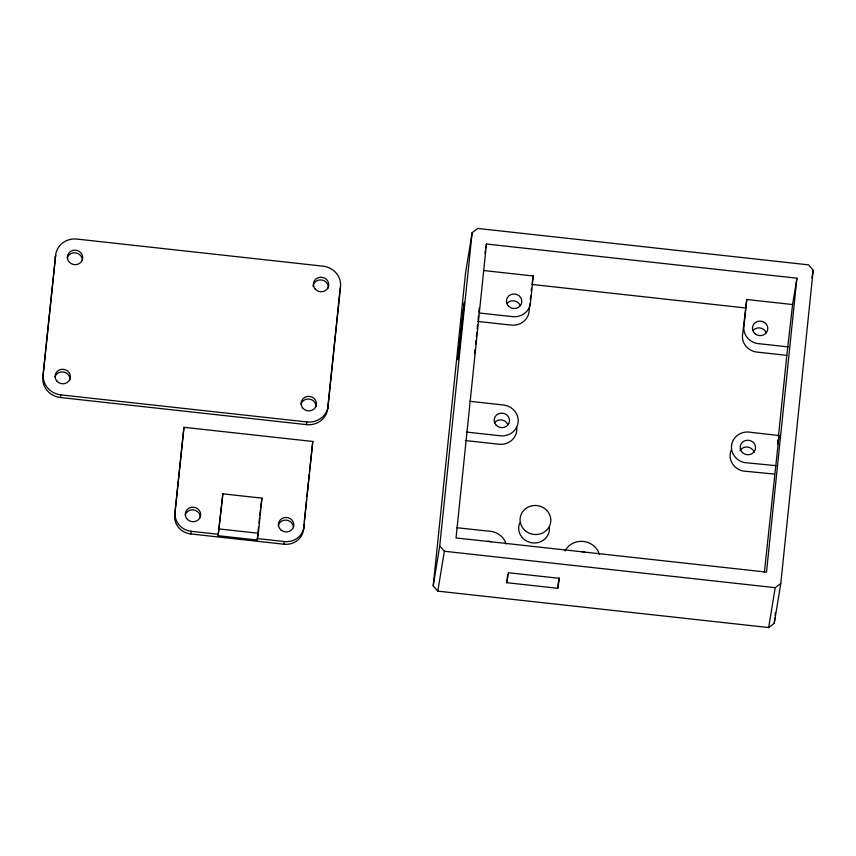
<?xml version="1.0" encoding="UTF-8"?>
<svg xmlns="http://www.w3.org/2000/svg" width="856" height="856" viewBox="0 0 856 856"><rect width="100%" height="100%" fill="white"/><g stroke="black" fill="none" stroke-linecap="round" stroke-linejoin="round"><path stroke-width="1.28" d="M42.886 377.068L55.64 255.259A19.549 18.425 9.3 0 1 76.965 239.07L322.99 266.163A19.549 18.425 9.3 0 1 340.517 286.632L327.762 408.43A19.549 18.425 9.3 0 1 306.437 424.619L60.412 397.526A19.549 18.425 9.3 0 1 42.886 377.068L55.64 255.259M174.72 515.152L183.965 427.294L312.793 441.471L303.548 529.34A17.955 16.927 9.3 0 1 283.957 544.213L190.813 533.951A17.955 16.927 9.3 0 1 174.72 515.152L183.965 427.294M218.12 535.706L222.86 493.837L261.968 498.139L258.33 533.256L257.228 540.018L218.12 535.706L222.86 493.837M257.228 540.018L257.774 534.69M258.041 532.1L258.576 526.922M258.983 523.027L259.518 517.848M259.785 515.259L260.32 510.08M260.588 507.49L261.968 498.139M303.548 529.34L304.083 524.097M304.361 521.475L306.662 499.187M306.93 496.566L309.241 474.288M309.508 471.667L312.793 441.471M327.762 408.43L340.078 289.296M433.211 585.75L465.611 272.572L472.138 232.693L477.734 228.445L808.599 264.868L813.2 270.25L780.8 583.428L774.273 623.307L768.677 627.555L437.812 591.132L433.211 585.75L439.749 545.871L472.138 232.693M474.609 353.539L475.005 349.633M475.551 344.412L475.957 340.495M476.364 336.59L476.76 332.674M477.167 328.768L477.573 324.852M478.108 319.641L478.515 315.725M478.921 311.809L479.328 307.903M486.443 244.003L456.034 537.942L766.505 572.118L796.915 278.179L486.443 244.003L485.791 247.951M529.875 303.773L529.072 311.498A16.414 15.472 9.3 0 1 511.171 325.098L477.637 321.407M530.271 299.9L530.677 296.037M531.202 290.88L531.469 288.301M483.437 270.507L533.256 275.985L530.452 303.045A16.414 15.472 9.3 0 1 512.551 316.645L479.018 312.954M506.816 582.69L508.453 572.728L559.428 578.335L557.802 588.307L506.816 582.69L507.629 574.825M557.802 588.307L558.882 577.811M792.592 304.543L746.742 299.493L742.73 333.433A16.414 15.472 9.3 0 0 755.548 351.923L786.825 355.368L792.592 304.543L796.915 278.179M746.742 299.493L744.11 324.991A16.414 15.472 9.3 0 0 756.929 343.47L788.216 346.915M764.376 572.397L779.046 435.511L751.354 432.408A16.414 15.472 9.3 0 0 731.837 443.879A16.414 15.472 9.3 0 0 744.346 462.561L775.932 465.653M778.072 439.995L777.665 443.954L779.046 435.511M778.478 436.025L786.825 355.368M774.273 623.307L774.819 618M775.097 615.346L775.375 612.693M60.412 397.526L60.84 394.873A19.549 18.425 9.3 0 1 43.314 374.404M190.813 533.951L191.252 531.298A17.955 16.927 9.3 0 1 175.148 512.487M283.957 544.213L284.395 541.548A17.955 16.927 9.3 0 0 303.976 526.675M306.437 424.619L306.876 421.955A19.549 18.425 9.3 0 0 328.19 405.765M340.228 288.408L340.517 286.632M484.924 253.226L485.363 250.594M437.812 591.132L444.35 551.243L439.749 545.871M532.068 283.229L533.256 275.985M811.937 277.965L813.2 270.25M768.677 627.555L775.204 587.676L780.8 583.428M774.541 474.106L742.965 471.003A16.414 15.472 9.3 0 1 731.452 449.454M456.815 527.703L487.995 531.095A18.468 17.409 9.3 0 1 506.11 543.945M531.876 284.438L745.362 307.946M469.901 401.314L503.917 405.059A16.414 15.472 9.3 0 1 518.073 422.661A16.414 15.472 9.3 0 1 499.722 435.725L466.723 432.087M60.84 394.873L306.876 421.955M465.343 440.54L498.342 444.178A16.414 15.472 9.3 0 0 516.682 427.069M444.35 551.243L775.204 587.676M219.232 528.955L258.33 533.256M191.252 531.298L218.269 534.272M257.378 538.574L284.395 541.548M584.819 552.238L582.904 551.649A7.693 7.255 9.3 0 0 580.892 551.553M549.402 527.852A15.387 14.509 9.3 0 1 531.651 542.768A15.387 14.509 9.3 0 1 519.763 522.877M564.992 551.007A18.468 17.409 9.3 0 1 583.193 541.452A18.468 17.409 9.3 0 1 599.393 554.367M487.278 541.324A7.693 7.255 9.3 0 1 491.226 541.816M753.162 330.32A7.693 7.255 9.3 0 1 766.248 332.824M740.055 450.545A7.693 7.255 9.3 0 1 754.147 452.439M494.447 422.832A7.693 7.255 9.3 0 1 507.704 424.255M506.827 303.634A7.693 7.255 9.3 0 1 520.063 305.185M278.147 525.926A7.693 7.255 9.3 0 1 293.362 526.922M185.217 514.852A7.693 7.255 9.3 0 1 200.24 517.516M55.201 257.924A19.549 18.425 9.3 0 1 55.619 255.548M67.217 258.009A7.693 7.255 9.3 0 1 82.315 260.245M55.019 376.758A7.693 7.255 9.3 0 1 69.978 379.797M300.98 404.053A7.693 7.255 9.3 0 1 316.014 406.664M313.018 286.311A7.693 7.255 9.3 0 1 321.407 279.933A7.693 7.255 9.3 0 1 328.308 287.99M463.139 310.247L458.014 359.798L464.434 302.307L463.139 310.247M525.263 530.709A15.387 14.509 9.3 0 0 550.504 523.177A15.387 14.509 9.3 0 0 530.57 506.142A15.387 14.509 9.3 0 0 525.263 530.709M755.131 333.808A7.693 7.255 9.3 0 0 767.672 329.817A7.693 7.255 9.3 0 0 757.539 321.481A7.693 7.255 9.3 0 0 755.131 333.808M742.462 452.567A7.693 7.255 9.3 0 0 755.292 449.432A7.693 7.255 9.3 0 0 745.801 440.444A7.693 7.255 9.3 0 0 742.462 452.567M495.902 424.918A7.693 7.255 9.3 0 0 509.02 423.057A7.693 7.255 9.3 0 0 500.546 413.213A7.693 7.255 9.3 0 0 495.902 424.918M508.164 305.71A7.693 7.255 9.3 0 0 521.315 303.987A7.693 7.255 9.3 0 0 512.947 294.057A7.693 7.255 9.3 0 0 508.164 305.71M187.368 519.303A7.693 7.255 9.3 0 0 200.336 516.724A7.693 7.255 9.3 0 0 191.284 507.341A7.693 7.255 9.3 0 0 187.368 519.303M281.164 530.153A7.693 7.255 9.3 0 0 293.694 526.151A7.693 7.255 9.3 0 0 283.55 517.827A7.693 7.255 9.3 0 0 281.164 530.153M69.593 262.407A7.693 7.255 9.3 0 0 82.476 259.464A7.693 7.255 9.3 0 0 73.124 250.337A7.693 7.255 9.3 0 0 69.593 262.407M56.978 381.241A7.693 7.255 9.3 0 0 70.021 378.983A7.693 7.255 9.3 0 0 61.225 369.396A7.693 7.255 9.3 0 0 56.978 381.241M303.163 408.494A7.693 7.255 9.3 0 0 316.121 405.862A7.693 7.255 9.3 0 0 307.026 396.531A7.693 7.255 9.3 0 0 303.163 408.494M315.158 288.996A7.693 7.255 9.3 0 0 328.287 287.177A7.693 7.255 9.3 0 0 319.834 277.301A7.693 7.255 9.3 0 0 315.158 288.996"/></g></svg>
